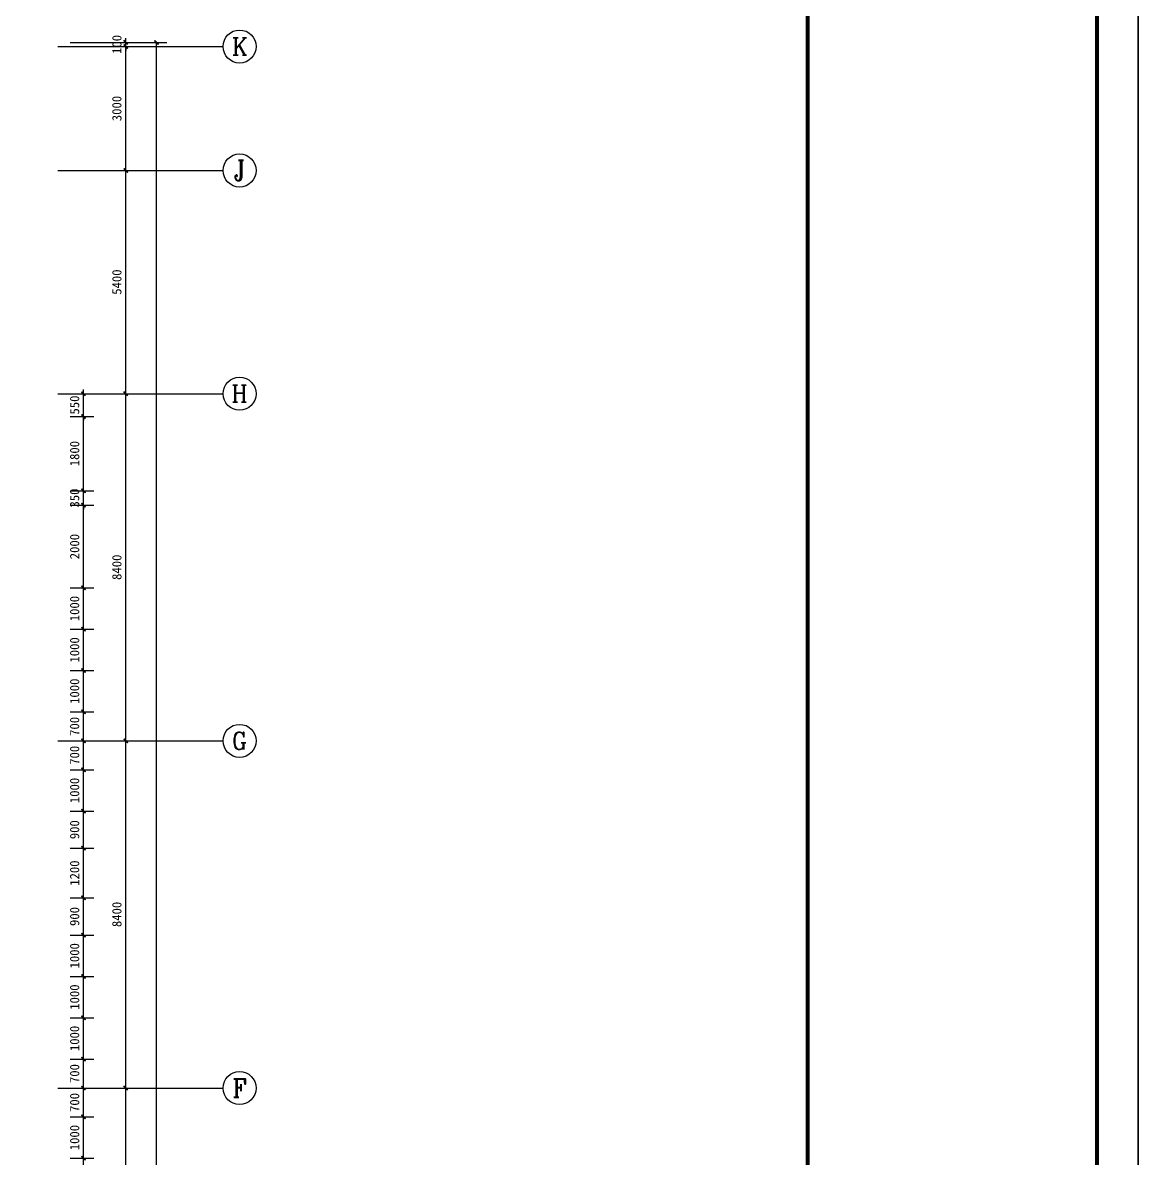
# Model space of a CAD drawing. Extents: x 9734459 to 9908434, y 5249905 to 5598782.
# Drawn here: x 9826359 to 9853359, y 5292525 to 5320002 of the extents above; entities that cross this region are included whole.
import ezdxf
from ezdxf.enums import TextEntityAlignment as Align

# ---------------------------------------------------------------- set-up
doc = ezdxf.new("R2010")
doc.units = 0
doc.header["$LTSCALE"] = 1000
doc.header["$MEASUREMENT"] = 0
doc.linetypes.add('接地线', pattern=[1.35002, 0.5, -1e-05, 1e-05, 0.5, -0.125, 0.1, -0.125])
for name, color, linetype in [('1-建筑底图', 8, 'Continuous'), ('AXIS_TEXT', 7, 'Continuous'), ('BTTK', 7, 'Continuous'), ('PUB_TITLE', 7, 'Continuous'), ('电-线路-接地网', 6, '接地线')]:
    doc.layers.add(name, color=color, linetype=linetype)
doc.layers.add('yichutu', color=7, linetype='Continuous', true_color=0xffffff, plot=False)
doc.styles.add('_TCH_AXIS', font='COMPLEX', dxfattribs={"bigfont": 'GBCBIG'})
doc.styles.add('COMPLEX', font='COMPLEX')
doc.styles.add('HZ(TK)', font='tssdeng.shx', dxfattribs={"width": 0.9, "bigfont": 'tssdchn.shx'})
doc.styles.add('黑体_T3', font='')
doc.styles.get('黑体_T3').set_extended_font_data('SimHei')
doc.dimstyles.new('_TCH_ARCH&&100', dxfattribs={"dimtxt": 225.316456, "dimasz": 100, "dimexe": 250, "dimexo": 300, "dimgap": 100, "dimtad": 1, "dimdec": 0, "dimzin": 0, "dimdsep": 46, "dimtxsty": '黑体_T3', "dimblk": 'ARCHTICK', "dimcen": 0.09, "dimclrt": 7, "dimazin": 2, "dimtfac": 1, "dimtdec": 0, "dimtix": 1, "dimtmove": 2, "dimatfit": 3, "dimfxl": 100, "dimtolj": 1, "dimtzin": 0, "dimarcsym": 0})

# ---------------------------------------------------------------- blocks, each defined once
blk = doc.blocks.new('vhtemplate_2020年新竖式图框_A0')
at = {"layer": 'PUB_TITLE', "color": 7}
blk.add_lwpolyline([(0, 0), (1189, 0), (1189, 841), (0, 841)], close=True, dxfattribs=at)
at = {"layer": 'PUB_TITLE', "const_width": 1}
blk.add_lwpolyline([(25, 10), (1179, 10), (1179, 831), (25, 831)], close=True, dxfattribs=at)
blk.add_lwpolyline([(1109, 10), (1109, 831)], dxfattribs=at)
at = {"layer": 'BTTK', "color": 4, "style": 'HZ(TK)', "width": 0.9}
for tag, p in [('合作单位', (1144, 743.5)), ('建设单位', (1144, 209.5)), ('工程名称', (1144, 176.5)), ('子项名称', (1154, 160)), ('图纸名称', (1144, 141))]:
    blk.add_attdef(tag, text='', height=3.5, dxfattribs=at).set_placement(p, align=Align.MIDDLE_CENTER)
for tag, p in [('注册证书号', (1156.5, 309.01)), ('注册印章号', (1156.5, 301.01)), ('设计号', (1154, 193)), ('图别', (1137.75, 34)), ('图号', (1170.25, 34)), ('版本号', (1137.75, 26)), ('日期', (1170.25, 26))]:
    blk.add_attdef(tag, text='', height=3.5, dxfattribs=at).set_placement(p, align=Align.MIDDLE)
blk = doc.blocks.new('yct-1189-841-118900-84100-100-0.0')
at = {"layer": 'yichutu', "color": 7, "true_color": 0xffffff}
blk.add_lwpolyline([(0, 0), (0, 84100), (118900, 84100), (118900, 0)], close=True, dxfattribs=at)
blk = doc.blocks.new('_ArchTick')
at = {"color": 0, "linetype": 'ByBlock', "const_width": 0.4}
blk.add_lwpolyline([(-0.5, -0.5), (0.5, 0.5)], dxfattribs=at)
blk = doc.blocks.new('*D78')
at = {"layer": '1-建筑底图', "color": 0, "lineweight": -2, "transparency": 16777216}
for p, q in [((9648779, 5315533), (9648779, 5315633)), ((9648457, 5315533), (9649029, 5315533)), ((9648779, 5314983), (9648779, 5315533)), ((9648457, 5314983), (9649029, 5314983)), ((9648779, 5314983), (9648779, 5314883))]:
    blk.add_line(p, q, dxfattribs=at)
at = {"layer": 'Defpoints', "color": 0}
for p in [(9648157, 5315533), (9648779, 5315533), (9648157, 5314983)]:
    blk.add_point(p, dxfattribs=at)
at = {"layer": '1-建筑底图', "color": 0, "lineweight": -2, "transparency": 16777216, "xscale": 100, "yscale": 100, "zscale": 100}
for p, rotation in [((9648779, 5315533), 270), ((9648779, 5314983), 90)]:
    blk.add_blockref('_ArchTick', p, dxfattribs=dict(at, rotation=rotation))
at = {"layer": '1-建筑底图', "color": 7, "transparency": 16777216, "insert": (9648565, 5315258), "char_height": 225.3, "attachment_point": 5, "rotation": 90, "style": '黑体_T3'}
blk.add_mtext('\\A1;550', dxfattribs=at)
blk = doc.blocks.new('*D79')
at = {"layer": '1-建筑底图', "color": 0, "lineweight": -2, "transparency": 16777216}
for p, q in [((9648457, 5314983), (9649029, 5314983)), ((9648779, 5313183), (9648779, 5314983)), ((9648457, 5313183), (9649029, 5313183))]:
    blk.add_line(p, q, dxfattribs=at)
at = {"layer": 'Defpoints', "color": 0}
for p in [(9648157, 5314983), (9648779, 5314983), (9648157, 5313183)]:
    blk.add_point(p, dxfattribs=at)
at = {"layer": '1-建筑底图', "color": 0, "lineweight": -2, "transparency": 16777216, "xscale": 100, "yscale": 100, "zscale": 100}
for p, rotation in [((9648779, 5314983), 90), ((9648779, 5313183), 270)]:
    blk.add_blockref('_ArchTick', p, dxfattribs=dict(at, rotation=rotation))
at = {"layer": '1-建筑底图', "color": 7, "transparency": 16777216, "insert": (9648565, 5314083), "char_height": 225.3, "attachment_point": 5, "rotation": 90, "style": '黑体_T3'}
blk.add_mtext('\\A1;1800', dxfattribs=at)
blk = doc.blocks.new('*D80')
at = {"layer": '1-建筑底图', "color": 0, "lineweight": -2, "transparency": 16777216}
for p, q in [((9648457, 5313183), (9649029, 5313183)), ((9648779, 5313183), (9648779, 5313283)), ((9648779, 5312833), (9648779, 5313183)), ((9648457, 5312833), (9649029, 5312833)), ((9648779, 5312833), (9648779, 5312733))]:
    blk.add_line(p, q, dxfattribs=at)
at = {"layer": 'Defpoints', "color": 0}
for p in [(9648157, 5313183), (9648779, 5313183), (9648157, 5312833)]:
    blk.add_point(p, dxfattribs=at)
at = {"layer": '1-建筑底图', "color": 0, "lineweight": -2, "transparency": 16777216, "xscale": 100, "yscale": 100, "zscale": 100}
for p, rotation in [((9648779, 5313183), 270), ((9648779, 5312833), 90)]:
    blk.add_blockref('_ArchTick', p, dxfattribs=dict(at, rotation=rotation))
at = {"layer": '1-建筑底图', "color": 7, "transparency": 16777216, "insert": (9648565, 5313008), "char_height": 225.3, "attachment_point": 5, "rotation": 90, "style": '黑体_T3'}
blk.add_mtext('\\A1;350', dxfattribs=at)
blk = doc.blocks.new('*D81')
at = {"layer": '1-建筑底图', "color": 0, "lineweight": -2, "transparency": 16777216}
for p, q in [((9648457, 5312833), (9649029, 5312833)), ((9648779, 5310833), (9648779, 5312833)), ((9648457, 5310833), (9649029, 5310833))]:
    blk.add_line(p, q, dxfattribs=at)
at = {"layer": 'Defpoints', "color": 0}
for p in [(9648157, 5312833), (9648779, 5312833), (9648157, 5310833)]:
    blk.add_point(p, dxfattribs=at)
at = {"layer": '1-建筑底图', "color": 0, "lineweight": -2, "transparency": 16777216, "xscale": 100, "yscale": 100, "zscale": 100}
for p, rotation in [((9648779, 5312833), 90), ((9648779, 5310833), 270)]:
    blk.add_blockref('_ArchTick', p, dxfattribs=dict(at, rotation=rotation))
at = {"layer": '1-建筑底图', "color": 7, "transparency": 16777216, "insert": (9648565, 5311833), "char_height": 225.3, "attachment_point": 5, "rotation": 90, "style": '黑体_T3'}
blk.add_mtext('\\A1;2000', dxfattribs=at)
blk = doc.blocks.new('*D82')
at = {"layer": '1-建筑底图', "color": 0, "lineweight": -2, "transparency": 16777216}
for p, q in [((9648457, 5310833), (9649029, 5310833)), ((9648779, 5309833), (9648779, 5310833)), ((9648457, 5309833), (9649029, 5309833))]:
    blk.add_line(p, q, dxfattribs=at)
at = {"layer": 'Defpoints', "color": 0}
for p in [(9648157, 5310833), (9648779, 5310833), (9648157, 5309833)]:
    blk.add_point(p, dxfattribs=at)
at = {"layer": '1-建筑底图', "color": 0, "lineweight": -2, "transparency": 16777216, "xscale": 100, "yscale": 100, "zscale": 100}
for p, rotation in [((9648779, 5310833), 90), ((9648779, 5309833), 270)]:
    blk.add_blockref('_ArchTick', p, dxfattribs=dict(at, rotation=rotation))
at = {"layer": '1-建筑底图', "color": 7, "transparency": 16777216, "insert": (9648565, 5310333), "char_height": 225.3, "attachment_point": 5, "rotation": 90, "style": '黑体_T3'}
blk.add_mtext('\\A1;1000', dxfattribs=at)
blk = doc.blocks.new('*D83')
at = {"layer": '1-建筑底图', "color": 0, "lineweight": -2, "transparency": 16777216}
for p, q in [((9648457, 5309833), (9649029, 5309833)), ((9648779, 5308833), (9648779, 5309833)), ((9648457, 5308833), (9649029, 5308833))]:
    blk.add_line(p, q, dxfattribs=at)
at = {"layer": 'Defpoints', "color": 0}
for p in [(9648157, 5309833), (9648779, 5309833), (9648157, 5308833)]:
    blk.add_point(p, dxfattribs=at)
at = {"layer": '1-建筑底图', "color": 0, "lineweight": -2, "transparency": 16777216, "xscale": 100, "yscale": 100, "zscale": 100}
for p, rotation in [((9648779, 5309833), 90), ((9648779, 5308833), 270)]:
    blk.add_blockref('_ArchTick', p, dxfattribs=dict(at, rotation=rotation))
at = {"layer": '1-建筑底图', "color": 7, "transparency": 16777216, "insert": (9648565, 5309333), "char_height": 225.3, "attachment_point": 5, "rotation": 90, "style": '黑体_T3'}
blk.add_mtext('\\A1;1000', dxfattribs=at)
blk = doc.blocks.new('*D84')
at = {"layer": '1-建筑底图', "color": 0, "lineweight": -2, "transparency": 16777216}
for p, q in [((9648457, 5308833), (9649029, 5308833)), ((9648779, 5307833), (9648779, 5308833)), ((9648457, 5307833), (9649029, 5307833))]:
    blk.add_line(p, q, dxfattribs=at)
at = {"layer": 'Defpoints', "color": 0}
for p in [(9648157, 5308833), (9648779, 5308833), (9648157, 5307833)]:
    blk.add_point(p, dxfattribs=at)
at = {"layer": '1-建筑底图', "color": 0, "lineweight": -2, "transparency": 16777216, "xscale": 100, "yscale": 100, "zscale": 100}
for p, rotation in [((9648779, 5308833), 90), ((9648779, 5307833), 270)]:
    blk.add_blockref('_ArchTick', p, dxfattribs=dict(at, rotation=rotation))
at = {"layer": '1-建筑底图', "color": 7, "transparency": 16777216, "insert": (9648565, 5308333), "char_height": 225.3, "attachment_point": 5, "rotation": 90, "style": '黑体_T3'}
blk.add_mtext('\\A1;1000', dxfattribs=at)
blk = doc.blocks.new('*D85')
at = {"layer": '1-建筑底图', "color": 0, "lineweight": -2, "transparency": 16777216}
for p, q in [((9648457, 5307833), (9649029, 5307833)), ((9648779, 5307133), (9648779, 5307833)), ((9648457, 5307133), (9649029, 5307133))]:
    blk.add_line(p, q, dxfattribs=at)
at = {"layer": 'Defpoints', "color": 0}
for p in [(9648157, 5307833), (9648779, 5307833), (9648157, 5307133)]:
    blk.add_point(p, dxfattribs=at)
at = {"layer": '1-建筑底图', "color": 0, "lineweight": -2, "transparency": 16777216, "xscale": 100, "yscale": 100, "zscale": 100}
for p, rotation in [((9648779, 5307833), 90), ((9648779, 5307133), 270)]:
    blk.add_blockref('_ArchTick', p, dxfattribs=dict(at, rotation=rotation))
at = {"layer": '1-建筑底图', "color": 7, "transparency": 16777216, "insert": (9648565, 5307483), "char_height": 225.3, "attachment_point": 5, "rotation": 90, "style": '黑体_T3'}
blk.add_mtext('\\A1;700', dxfattribs=at)
blk = doc.blocks.new('*D86')
at = {"layer": '1-建筑底图', "color": 0, "lineweight": -2, "transparency": 16777216}
for p, q in [((9648457, 5307133), (9649029, 5307133)), ((9648779, 5306433), (9648779, 5307133)), ((9648457, 5306433), (9649029, 5306433))]:
    blk.add_line(p, q, dxfattribs=at)
at = {"layer": 'Defpoints', "color": 0}
for p in [(9648157, 5307133), (9648779, 5307133), (9648157, 5306433)]:
    blk.add_point(p, dxfattribs=at)
at = {"layer": '1-建筑底图', "color": 0, "lineweight": -2, "transparency": 16777216, "xscale": 100, "yscale": 100, "zscale": 100}
for p, rotation in [((9648779, 5307133), 90), ((9648779, 5306433), 270)]:
    blk.add_blockref('_ArchTick', p, dxfattribs=dict(at, rotation=rotation))
at = {"layer": '1-建筑底图', "color": 7, "transparency": 16777216, "insert": (9648565, 5306783), "char_height": 225.3, "attachment_point": 5, "rotation": 90, "style": '黑体_T3'}
blk.add_mtext('\\A1;700', dxfattribs=at)
blk = doc.blocks.new('*D87')
at = {"layer": '1-建筑底图', "color": 0, "lineweight": -2, "transparency": 16777216}
for p, q in [((9648457, 5306433), (9649029, 5306433)), ((9648779, 5305433), (9648779, 5306433)), ((9648457, 5305433), (9649029, 5305433))]:
    blk.add_line(p, q, dxfattribs=at)
at = {"layer": 'Defpoints', "color": 0}
for p in [(9648157, 5306433), (9648779, 5306433), (9648157, 5305433)]:
    blk.add_point(p, dxfattribs=at)
at = {"layer": '1-建筑底图', "color": 0, "lineweight": -2, "transparency": 16777216, "xscale": 100, "yscale": 100, "zscale": 100}
for p, rotation in [((9648779, 5306433), 90), ((9648779, 5305433), 270)]:
    blk.add_blockref('_ArchTick', p, dxfattribs=dict(at, rotation=rotation))
at = {"layer": '1-建筑底图', "color": 7, "transparency": 16777216, "insert": (9648565, 5305933), "char_height": 225.3, "attachment_point": 5, "rotation": 90, "style": '黑体_T3'}
blk.add_mtext('\\A1;1000', dxfattribs=at)
blk = doc.blocks.new('*D88')
at = {"layer": '1-建筑底图', "color": 0, "lineweight": -2, "transparency": 16777216}
for p, q in [((9648457, 5305433), (9649029, 5305433)), ((9648779, 5304533), (9648779, 5305433)), ((9648457, 5304533), (9649029, 5304533))]:
    blk.add_line(p, q, dxfattribs=at)
at = {"layer": 'Defpoints', "color": 0}
for p in [(9648157, 5305433), (9648779, 5305433), (9648157, 5304533)]:
    blk.add_point(p, dxfattribs=at)
at = {"layer": '1-建筑底图', "color": 0, "lineweight": -2, "transparency": 16777216, "xscale": 100, "yscale": 100, "zscale": 100}
for p, rotation in [((9648779, 5305433), 90), ((9648779, 5304533), 270)]:
    blk.add_blockref('_ArchTick', p, dxfattribs=dict(at, rotation=rotation))
at = {"layer": '1-建筑底图', "color": 7, "transparency": 16777216, "insert": (9648565, 5304983), "char_height": 225.3, "attachment_point": 5, "rotation": 90, "style": '黑体_T3'}
blk.add_mtext('\\A1;900', dxfattribs=at)
blk = doc.blocks.new('*D89')
at = {"layer": '1-建筑底图', "color": 0, "lineweight": -2, "transparency": 16777216}
for p, q in [((9648457, 5304533), (9649029, 5304533)), ((9648779, 5303333), (9648779, 5304533)), ((9648457, 5303333), (9649029, 5303333))]:
    blk.add_line(p, q, dxfattribs=at)
at = {"layer": 'Defpoints', "color": 0}
for p in [(9648157, 5304533), (9648779, 5304533), (9648157, 5303333)]:
    blk.add_point(p, dxfattribs=at)
at = {"layer": '1-建筑底图', "color": 0, "lineweight": -2, "transparency": 16777216, "xscale": 100, "yscale": 100, "zscale": 100}
for p, rotation in [((9648779, 5304533), 90), ((9648779, 5303333), 270)]:
    blk.add_blockref('_ArchTick', p, dxfattribs=dict(at, rotation=rotation))
at = {"layer": '1-建筑底图', "color": 7, "transparency": 16777216, "insert": (9648565, 5303933), "char_height": 225.3, "attachment_point": 5, "rotation": 90, "style": '黑体_T3'}
blk.add_mtext('\\A1;1200', dxfattribs=at)
blk = doc.blocks.new('*D90')
at = {"layer": '1-建筑底图', "color": 0, "lineweight": -2, "transparency": 16777216}
for p, q in [((9648457, 5303333), (9649029, 5303333)), ((9648779, 5302433), (9648779, 5303333)), ((9648457, 5302433), (9649029, 5302433))]:
    blk.add_line(p, q, dxfattribs=at)
at = {"layer": 'Defpoints', "color": 0}
for p in [(9648157, 5303333), (9648779, 5303333), (9648157, 5302433)]:
    blk.add_point(p, dxfattribs=at)
at = {"layer": '1-建筑底图', "color": 0, "lineweight": -2, "transparency": 16777216, "xscale": 100, "yscale": 100, "zscale": 100}
for p, rotation in [((9648779, 5303333), 90), ((9648779, 5302433), 270)]:
    blk.add_blockref('_ArchTick', p, dxfattribs=dict(at, rotation=rotation))
at = {"layer": '1-建筑底图', "color": 7, "transparency": 16777216, "insert": (9648565, 5302883), "char_height": 225.3, "attachment_point": 5, "rotation": 90, "style": '黑体_T3'}
blk.add_mtext('\\A1;900', dxfattribs=at)
blk = doc.blocks.new('*D91')
at = {"layer": '1-建筑底图', "color": 0, "lineweight": -2, "transparency": 16777216}
for p, q in [((9648457, 5302433), (9649029, 5302433)), ((9648779, 5301433), (9648779, 5302433)), ((9648457, 5301433), (9649029, 5301433))]:
    blk.add_line(p, q, dxfattribs=at)
at = {"layer": 'Defpoints', "color": 0}
for p in [(9648157, 5302433), (9648779, 5302433), (9648157, 5301433)]:
    blk.add_point(p, dxfattribs=at)
at = {"layer": '1-建筑底图', "color": 0, "lineweight": -2, "transparency": 16777216, "xscale": 100, "yscale": 100, "zscale": 100}
for p, rotation in [((9648779, 5302433), 90), ((9648779, 5301433), 270)]:
    blk.add_blockref('_ArchTick', p, dxfattribs=dict(at, rotation=rotation))
at = {"layer": '1-建筑底图', "color": 7, "transparency": 16777216, "insert": (9648565, 5301933), "char_height": 225.3, "attachment_point": 5, "rotation": 90, "style": '黑体_T3'}
blk.add_mtext('\\A1;1000', dxfattribs=at)
blk = doc.blocks.new('*D92')
at = {"layer": '1-建筑底图', "color": 0, "lineweight": -2, "transparency": 16777216}
for p, q in [((9648457, 5301433), (9649029, 5301433)), ((9648779, 5300433), (9648779, 5301433)), ((9648457, 5300433), (9649029, 5300433))]:
    blk.add_line(p, q, dxfattribs=at)
at = {"layer": 'Defpoints', "color": 0}
for p in [(9648157, 5301433), (9648779, 5301433), (9648157, 5300433)]:
    blk.add_point(p, dxfattribs=at)
at = {"layer": '1-建筑底图', "color": 0, "lineweight": -2, "transparency": 16777216, "xscale": 100, "yscale": 100, "zscale": 100}
for p, rotation in [((9648779, 5301433), 90), ((9648779, 5300433), 270)]:
    blk.add_blockref('_ArchTick', p, dxfattribs=dict(at, rotation=rotation))
at = {"layer": '1-建筑底图', "color": 7, "transparency": 16777216, "insert": (9648565, 5300933), "char_height": 225.3, "attachment_point": 5, "rotation": 90, "style": '黑体_T3'}
blk.add_mtext('\\A1;1000', dxfattribs=at)
blk = doc.blocks.new('*D93')
at = {"layer": '1-建筑底图', "color": 0, "lineweight": -2, "transparency": 16777216}
for p, q in [((9648457, 5300433), (9649029, 5300433)), ((9648779, 5299433), (9648779, 5300433)), ((9648457, 5299433), (9649029, 5299433))]:
    blk.add_line(p, q, dxfattribs=at)
at = {"layer": 'Defpoints', "color": 0}
for p in [(9648157, 5300433), (9648779, 5300433), (9648157, 5299433)]:
    blk.add_point(p, dxfattribs=at)
at = {"layer": '1-建筑底图', "color": 0, "lineweight": -2, "transparency": 16777216, "xscale": 100, "yscale": 100, "zscale": 100}
for p, rotation in [((9648779, 5300433), 90), ((9648779, 5299433), 270)]:
    blk.add_blockref('_ArchTick', p, dxfattribs=dict(at, rotation=rotation))
at = {"layer": '1-建筑底图', "color": 7, "transparency": 16777216, "insert": (9648565, 5299933), "char_height": 225.3, "attachment_point": 5, "rotation": 90, "style": '黑体_T3'}
blk.add_mtext('\\A1;1000', dxfattribs=at)
blk = doc.blocks.new('*D94')
at = {"layer": '1-建筑底图', "color": 0, "lineweight": -2, "transparency": 16777216}
for p, q in [((9648457, 5299433), (9649029, 5299433)), ((9648779, 5298733), (9648779, 5299433)), ((9648457, 5298733), (9649029, 5298733))]:
    blk.add_line(p, q, dxfattribs=at)
at = {"layer": 'Defpoints', "color": 0}
for p in [(9648157, 5299433), (9648779, 5299433), (9648157, 5298733)]:
    blk.add_point(p, dxfattribs=at)
at = {"layer": '1-建筑底图', "color": 0, "lineweight": -2, "transparency": 16777216, "xscale": 100, "yscale": 100, "zscale": 100}
for p, rotation in [((9648779, 5299433), 90), ((9648779, 5298733), 270)]:
    blk.add_blockref('_ArchTick', p, dxfattribs=dict(at, rotation=rotation))
at = {"layer": '1-建筑底图', "color": 7, "transparency": 16777216, "insert": (9648565, 5299083), "char_height": 225.3, "attachment_point": 5, "rotation": 90, "style": '黑体_T3'}
blk.add_mtext('\\A1;700', dxfattribs=at)
blk = doc.blocks.new('*D95')
at = {"layer": '1-建筑底图', "color": 0, "lineweight": -2, "transparency": 16777216}
for p, q in [((9648457, 5298733), (9649029, 5298733)), ((9648779, 5298033), (9648779, 5298733)), ((9648457, 5298033), (9649029, 5298033))]:
    blk.add_line(p, q, dxfattribs=at)
at = {"layer": 'Defpoints', "color": 0}
for p in [(9648157, 5298733), (9648779, 5298733), (9648157, 5298033)]:
    blk.add_point(p, dxfattribs=at)
at = {"layer": '1-建筑底图', "color": 0, "lineweight": -2, "transparency": 16777216, "xscale": 100, "yscale": 100, "zscale": 100}
for p, rotation in [((9648779, 5298733), 90), ((9648779, 5298033), 270)]:
    blk.add_blockref('_ArchTick', p, dxfattribs=dict(at, rotation=rotation))
at = {"layer": '1-建筑底图', "color": 7, "transparency": 16777216, "insert": (9648565, 5298383), "char_height": 225.3, "attachment_point": 5, "rotation": 90, "style": '黑体_T3'}
blk.add_mtext('\\A1;700', dxfattribs=at)
blk = doc.blocks.new('*D96')
at = {"layer": '1-建筑底图', "color": 0, "lineweight": -2, "transparency": 16777216}
for p, q in [((9648457, 5298033), (9649029, 5298033)), ((9648779, 5297033), (9648779, 5298033)), ((9648457, 5297033), (9649029, 5297033))]:
    blk.add_line(p, q, dxfattribs=at)
at = {"layer": 'Defpoints', "color": 0}
for p in [(9648157, 5298033), (9648779, 5298033), (9648157, 5297033)]:
    blk.add_point(p, dxfattribs=at)
at = {"layer": '1-建筑底图', "color": 0, "lineweight": -2, "transparency": 16777216, "xscale": 100, "yscale": 100, "zscale": 100}
for p, rotation in [((9648779, 5298033), 90), ((9648779, 5297033), 270)]:
    blk.add_blockref('_ArchTick', p, dxfattribs=dict(at, rotation=rotation))
at = {"layer": '1-建筑底图', "color": 7, "transparency": 16777216, "insert": (9648565, 5297533), "char_height": 225.3, "attachment_point": 5, "rotation": 90, "style": '黑体_T3'}
blk.add_mtext('\\A1;1000', dxfattribs=at)
blk = doc.blocks.new('*D97')
at = {"layer": '1-建筑底图', "color": 0, "lineweight": -2, "transparency": 16777216}
for p, q in [((9648457, 5297033), (9649029, 5297033)), ((9648779, 5296033), (9648779, 5297033)), ((9648457, 5296033), (9649029, 5296033))]:
    blk.add_line(p, q, dxfattribs=at)
at = {"layer": 'Defpoints', "color": 0}
for p in [(9648157, 5297033), (9648779, 5297033), (9648157, 5296033)]:
    blk.add_point(p, dxfattribs=at)
at = {"layer": '1-建筑底图', "color": 0, "lineweight": -2, "transparency": 16777216, "xscale": 100, "yscale": 100, "zscale": 100}
for p, rotation in [((9648779, 5297033), 90), ((9648779, 5296033), 270)]:
    blk.add_blockref('_ArchTick', p, dxfattribs=dict(at, rotation=rotation))
at = {"layer": '1-建筑底图', "color": 7, "transparency": 16777216, "insert": (9648565, 5296533), "char_height": 225.3, "attachment_point": 5, "rotation": 90, "style": '黑体_T3'}
blk.add_mtext('\\A1;1000', dxfattribs=at)
blk = doc.blocks.new('*D139')
at = {"layer": '1-建筑底图', "color": 0, "lineweight": -2, "transparency": 16777216}
for p, q in [((9648457, 5324033), (9650797, 5324033)), ((9650547, 5265033), (9650547, 5324033)), ((9648457, 5265033), (9650797, 5265033))]:
    blk.add_line(p, q, dxfattribs=at)
at = {"layer": 'Defpoints', "color": 0}
for p in [(9648157, 5324033), (9650547, 5324033), (9648157, 5265033)]:
    blk.add_point(p, dxfattribs=at)
at = {"layer": '1-建筑底图', "color": 0, "lineweight": -2, "transparency": 16777216, "xscale": 100, "yscale": 100, "zscale": 100}
for p, rotation in [((9650547, 5324033), 90), ((9650547, 5265033), 270)]:
    blk.add_blockref('_ArchTick', p, dxfattribs=dict(at, rotation=rotation))
at = {"layer": '1-建筑底图', "color": 7, "transparency": 16777216, "insert": (9650333, 5294533), "char_height": 225.3, "attachment_point": 5, "rotation": 90, "style": '黑体_T3'}
blk.add_mtext('\\A1;59000', dxfattribs=at)
blk = doc.blocks.new('*D148')
at = {"layer": '1-建筑底图', "color": 0, "lineweight": -2, "transparency": 16777216}
for p, q in [((9648457, 5298733), (9650051, 5298733)), ((9649801, 5290333), (9649801, 5298733)), ((9648457, 5290333), (9650051, 5290333))]:
    blk.add_line(p, q, dxfattribs=at)
at = {"layer": 'Defpoints', "color": 0}
for p in [(9648157, 5298733), (9649801, 5298733), (9648157, 5290333)]:
    blk.add_point(p, dxfattribs=at)
at = {"layer": '1-建筑底图', "color": 0, "lineweight": -2, "transparency": 16777216, "xscale": 100, "yscale": 100, "zscale": 100}
for p, rotation in [((9649801, 5298733), 90), ((9649801, 5290333), 270)]:
    blk.add_blockref('_ArchTick', p, dxfattribs=dict(at, rotation=rotation))
at = {"layer": '1-建筑底图', "color": 7, "transparency": 16777216, "insert": (9649587, 5294533), "char_height": 225.3, "attachment_point": 5, "rotation": 90, "style": '黑体_T3'}
blk.add_mtext('\\A1;8400', dxfattribs=at)
blk = doc.blocks.new('*D149')
at = {"layer": '1-建筑底图', "color": 0, "lineweight": -2, "transparency": 16777216}
for p, q in [((9648457, 5307133), (9650051, 5307133)), ((9649801, 5298733), (9649801, 5307133)), ((9648457, 5298733), (9650051, 5298733))]:
    blk.add_line(p, q, dxfattribs=at)
at = {"layer": 'Defpoints', "color": 0}
for p in [(9648157, 5307133), (9649801, 5307133), (9648157, 5298733)]:
    blk.add_point(p, dxfattribs=at)
at = {"layer": '1-建筑底图', "color": 0, "lineweight": -2, "transparency": 16777216, "xscale": 100, "yscale": 100, "zscale": 100}
for p, rotation in [((9649801, 5307133), 90), ((9649801, 5298733), 270)]:
    blk.add_blockref('_ArchTick', p, dxfattribs=dict(at, rotation=rotation))
at = {"layer": '1-建筑底图', "color": 7, "transparency": 16777216, "insert": (9649587, 5302933), "char_height": 225.3, "attachment_point": 5, "rotation": 90, "style": '黑体_T3'}
blk.add_mtext('\\A1;8400', dxfattribs=at)
blk = doc.blocks.new('*D150')
at = {"layer": '1-建筑底图', "color": 0, "lineweight": -2, "transparency": 16777216}
for p, q in [((9648457, 5315533), (9650051, 5315533)), ((9649801, 5307133), (9649801, 5315533)), ((9648457, 5307133), (9650051, 5307133))]:
    blk.add_line(p, q, dxfattribs=at)
at = {"layer": 'Defpoints', "color": 0}
for p in [(9648157, 5315533), (9649801, 5315533), (9648157, 5307133)]:
    blk.add_point(p, dxfattribs=at)
at = {"layer": '1-建筑底图', "color": 0, "lineweight": -2, "transparency": 16777216, "xscale": 100, "yscale": 100, "zscale": 100}
for p, rotation in [((9649801, 5315533), 90), ((9649801, 5307133), 270)]:
    blk.add_blockref('_ArchTick', p, dxfattribs=dict(at, rotation=rotation))
at = {"layer": '1-建筑底图', "color": 7, "transparency": 16777216, "insert": (9649587, 5311333), "char_height": 225.3, "attachment_point": 5, "rotation": 90, "style": '黑体_T3'}
blk.add_mtext('\\A1;8400', dxfattribs=at)
blk = doc.blocks.new('*D151')
at = {"layer": '1-建筑底图', "color": 0, "lineweight": -2, "transparency": 16777216}
for p, q in [((9648457, 5320933), (9650051, 5320933)), ((9649801, 5315533), (9649801, 5320933)), ((9648457, 5315533), (9650051, 5315533))]:
    blk.add_line(p, q, dxfattribs=at)
at = {"layer": 'Defpoints', "color": 0}
for p in [(9648157, 5320933), (9649801, 5320933), (9648157, 5315533)]:
    blk.add_point(p, dxfattribs=at)
at = {"layer": '1-建筑底图', "color": 0, "lineweight": -2, "transparency": 16777216, "xscale": 100, "yscale": 100, "zscale": 100}
for p, rotation in [((9649801, 5320933), 90), ((9649801, 5315533), 270)]:
    blk.add_blockref('_ArchTick', p, dxfattribs=dict(at, rotation=rotation))
at = {"layer": '1-建筑底图', "color": 7, "transparency": 16777216, "insert": (9649587, 5318233), "char_height": 225.3, "attachment_point": 5, "rotation": 90, "style": '黑体_T3'}
blk.add_mtext('\\A1;5400', dxfattribs=at)
blk = doc.blocks.new('*D152')
at = {"layer": '1-建筑底图', "color": 0, "lineweight": -2, "transparency": 16777216}
for p, q in [((9648457, 5323933), (9650051, 5323933)), ((9649801, 5320933), (9649801, 5323933)), ((9648457, 5320933), (9650051, 5320933))]:
    blk.add_line(p, q, dxfattribs=at)
at = {"layer": 'Defpoints', "color": 0}
for p in [(9648157, 5323933), (9649801, 5323933), (9648157, 5320933)]:
    blk.add_point(p, dxfattribs=at)
at = {"layer": '1-建筑底图', "color": 0, "lineweight": -2, "transparency": 16777216, "xscale": 100, "yscale": 100, "zscale": 100}
for p, rotation in [((9649801, 5323933), 90), ((9649801, 5320933), 270)]:
    blk.add_blockref('_ArchTick', p, dxfattribs=dict(at, rotation=rotation))
at = {"layer": '1-建筑底图', "color": 7, "transparency": 16777216, "insert": (9649587, 5322433), "char_height": 225.3, "attachment_point": 5, "rotation": 90, "style": '黑体_T3'}
blk.add_mtext('\\A1;3000', dxfattribs=at)
blk = doc.blocks.new('*D153')
at = {"layer": '1-建筑底图', "color": 0, "lineweight": -2, "transparency": 16777216}
for p, q in [((9648457, 5324033), (9650051, 5324033)), ((9648457, 5323933), (9650051, 5323933)), ((9649801, 5324033), (9649801, 5324133)), ((9649801, 5323933), (9649801, 5324033)), ((9649801, 5323933), (9649801, 5323833))]:
    blk.add_line(p, q, dxfattribs=at)
at = {"layer": 'Defpoints', "color": 0}
for p in [(9648157, 5324033), (9648157, 5323933), (9649801, 5324033)]:
    blk.add_point(p, dxfattribs=at)
at = {"layer": '1-建筑底图', "color": 0, "lineweight": -2, "transparency": 16777216, "xscale": 100, "yscale": 100, "zscale": 100}
for p, rotation in [((9649801, 5324033), 270), ((9649801, 5323933), 90)]:
    blk.add_blockref('_ArchTick', p, dxfattribs=dict(at, rotation=rotation))
at = {"layer": '1-建筑底图', "color": 7, "transparency": 16777216, "insert": (9649587, 5323983), "char_height": 225.3, "attachment_point": 5, "rotation": 90, "style": '黑体_T3'}
blk.add_mtext('\\A1;100', dxfattribs=at)
blk = doc.blocks.new('_AXISO')
blk.add_circle((0, 0), 0.5)
at = {"layer": 'AXIS_TEXT', "style": 'COMPLEX', "width": 1.041667}
blk.add_attdef('A', text='', height=0.56, dxfattribs=at).set_placement((-0.25, -0.28), (0.25, -0.28), align=Align.FIT)
blk = doc.blocks.new('1-建筑底图')
at = {"layer": '1-建筑底图'}
for p, q in [((56311.1, 55300), (60311.1, 55300)), ((56311.1, 52300), (60311.1, 52300)), ((56311.1, 46900), (60311.1, 46900)), ((56311.1, 38500), (60311.1, 38500)), ((56311.1, 30100), (60311.1, 30100))]:
    blk.add_line(p, q, dxfattribs=at)
ref = blk.add_blockref('_AXISO', (60711.1, 55300), dxfattribs=dict(at, xscale=800, yscale=800, zscale=800))
ref.add_attrib('A', 'K', dxfattribs={"layer": 'AXIS_TEXT', "height": 415.3, "style": '_TCH_AXIS'}).set_placement((60523.2, 55092.4), (60898.9, 55092.4), align=Align.FIT)
ref = blk.add_blockref('_AXISO', (60711.1, 52300), dxfattribs=dict(at, xscale=800, yscale=800, zscale=800))
ref.add_attrib('A', 'J', dxfattribs={"layer": 'AXIS_TEXT', "height": 496.1, "style": '_TCH_AXIS'}).set_placement((60581.2, 52052), (60841, 52052), align=Align.FIT)
ref = blk.add_blockref('_AXISO', (60711.1, 46900), dxfattribs=dict(at, xscale=800, yscale=800, zscale=800))
ref.add_attrib('A', 'H', dxfattribs={"layer": 'AXIS_TEXT', "height": 405.5, "style": '_TCH_AXIS'}).set_placement((60518, 46697.2), (60904.2, 46697.2), align=Align.FIT)
ref = blk.add_blockref('_AXISO', (60711.1, 38500), dxfattribs=dict(at, xscale=800, yscale=800, zscale=800))
ref.add_attrib('A', 'G', dxfattribs={"layer": 'AXIS_TEXT', "height": 425.2, "style": '_TCH_AXIS'}).set_placement((60528.9, 38287.4), (60893.3, 38287.4), align=Align.FIT)
ref = blk.add_blockref('_AXISO', (60711.1, 30100), dxfattribs=dict(at, xscale=800, yscale=800, zscale=800))
ref.add_attrib('A', 'F', dxfattribs={"layer": 'AXIS_TEXT', "height": 445.4, "style": '_TCH_AXIS'}).set_placement((60541.4, 29877.3), (60880.8, 29877.3), align=Align.FIT)
for p1, p2, distance, picture, middle in [((56311.1, 55300), (56311.1, 55400), -1644.7, '*D153', (57741.9, 55350)), ((56311.1, -3600), (56311.1, 55400), -2390.1, '*D139', (58487.3, 25900)), ((56311.1, 52300), (56311.1, 55300), -1644.7, '*D152', (57741.9, 53800)), ((56311.1, 46900), (56311.1, 52300), -1644.7, '*D151', (57741.9, 49600)), ((56311.1, 46350), (56311.1, 46900), -622.2, '*D78', (56719.3, 46625)), ((56311.1, 38500), (56311.1, 46900), -1644.7, '*D150', (57741.9, 42700)), ((56311.1, 44550), (56311.1, 46350), -622.2, '*D79', (56719.3, 45450)), ((56311.1, 44200), (56311.1, 44550), -622.2, '*D80', (56719.3, 44375)), ((56311.1, 42200), (56311.1, 44200), -622.2, '*D81', (56719.3, 43200)), ((56311.1, 41200), (56311.1, 42200), -622.2, '*D82', (56719.3, 41700)), ((56311.1, 40200), (56311.1, 41200), -622.2, '*D83', (56719.3, 40700)), ((56311.1, 39200), (56311.1, 40200), -622.2, '*D84', (56719.3, 39700)), ((56311.1, 38500), (56311.1, 39200), -622.2, '*D85', (56719.3, 38850)), ((56311.1, 37800), (56311.1, 38500), -622.2, '*D86', (56719.3, 38150)), ((56311.1, 30100), (56311.1, 38500), -1644.7, '*D149', (57741.9, 34300)), ((56311.1, 36800), (56311.1, 37800), -622.2, '*D87', (56719.3, 37300)), ((56311.1, 35900), (56311.1, 36800), -622.2, '*D88', (56719.3, 36350)), ((56311.1, 34700), (56311.1, 35900), -622.2, '*D89', (56719.3, 35300)), ((56311.1, 33800), (56311.1, 34700), -622.2, '*D90', (56719.3, 34250)), ((56311.1, 32800), (56311.1, 33800), -622.2, '*D91', (56719.3, 33300)), ((56311.1, 31800), (56311.1, 32800), -622.2, '*D92', (56719.3, 32300)), ((56311.1, 30800), (56311.1, 31800), -622.2, '*D93', (56719.3, 31300)), ((56311.1, 30100), (56311.1, 30800), -622.2, '*D94', (56719.3, 30450)), ((56311.1, 29400), (56311.1, 30100), -622.2, '*D95', (56719.3, 29750)), ((56311.1, 21700), (56311.1, 30100), -1644.7, '*D148', (57741.9, 25900)), ((56311.1, 28400), (56311.1, 29400), -622.2, '*D96', (56719.3, 28900)), ((56311.1, 27400), (56311.1, 28400), -622.2, '*D97', (56719.3, 27900))]:
    dim = blk.add_aligned_dim(p1=p1, p2=p2, distance=distance, dimstyle='_TCH_ARCH&&100', dxfattribs=at)
    dim.commit()
    dim.dimension.update_dxf_attribs({"geometry": picture, "text_midpoint": middle, "insert": (-9591845.6, -5268632.6)})

msp = doc.modelspace()

# ---------------------------------------------------------------- block references
at = {"layer": '1-建筑底图'}
msp.add_blockref('1-建筑底图', (9770897, 5264125), dxfattribs=at)
at = {"layer": 'yichutu', "linetype": 'ByBlock'}
msp.add_blockref('yct-1189-841-118900-84100-100-0.0', (9734459, 5249905), dxfattribs=at)
at = {"layer": '电-线路-接地网', "linetype": 'ByBlock', "xscale": 100, "yscale": 100, "zscale": 100}
msp.add_blockref('vhtemplate_2020年新竖式图框_A0', (9734459, 5249905), dxfattribs=at)

doc.saveas('drawing.dxf')
